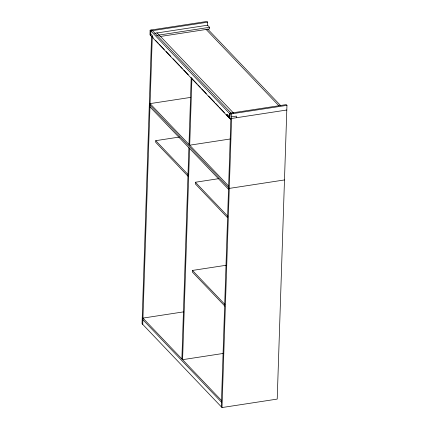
<?xml version="1.0" encoding="UTF-8"?>
<svg xmlns="http://www.w3.org/2000/svg" width="429" height="429" viewBox="0 0 429 429"><rect width="100%" height="100%" fill="white"/><g stroke="black" fill="none" stroke-linecap="round" stroke-linejoin="round"><path stroke-width="0.64" d="M207.582 25.515L207.695 22.185L206.993 21.45L150.118 30.169L149.968 34.829L229.928 118.726L286.803 110.006M150.665 35.564L150.82 30.899L207.695 22.185M151.587 35.907L142.042 323.654L222.007 407.55L277.214 399.088L286.958 105.346L286.261 104.612L229.386 113.326L229.231 117.991M142.739 324.388L152.29 36.642M152.665 37.661L152.719 36.031L150.718 33.934M179.51 137.028L155.748 140.669L155.695 142.299L188.213 176.416M181.885 358.939L188.889 147.726M188.996 144.46L191.211 77.788M189.591 148.461L182.582 359.674L223.257 353.442M191.908 78.518L189.698 145.195L230.373 138.964M226.115 265.272L192.455 270.431L192.401 272.061L224.925 306.177M218.484 178.705L195.383 182.25L195.329 183.88L227.391 217.519M154.687 33.323L207.593 25.214L209.593 27.311L209.54 28.941L159.937 36.545M227.231 115.894L227.284 114.259L229.284 116.356M229.928 118.726L230.083 114.06L150.118 30.169M221.305 406.815L230.877 118.281M222.007 407.55L231.751 113.803L151.786 29.912M236.358 117.739L236.411 116.109L231.649 116.838M156.687 35.419L209.593 27.311M190.739 97.383L150.064 103.614L228.63 186.041M230.083 114.06L286.958 105.346M284.486 179.944L229.274 188.406L149.313 104.515M183.628 311.862L142.948 318.098L221.514 400.52M207.674 29.049L280.695 105.657M206.006 29.306L279.027 105.909M156.907 32.701L233.639 113.197M152.279 36.942L153.201 37.908M155.512 40.337L158.285 43.243M159.207 44.214L164.291 49.544M166.141 51.485L170.763 56.333M173.075 58.757L179.542 65.546M180.47 66.516L182.314 68.458M183.703 69.911L188.326 74.759M191.098 77.67L197.104 83.971M198.032 84.942L200.343 87.366M201.727 88.819L206.349 93.667M208.66 96.091L214.666 102.397M215.594 103.368L218.366 106.274M219.289 107.245L224.372 112.58M226.222 114.516L230.845 119.364M149.957 106.88L228.523 189.307M155.748 140.669L188.272 174.785M195.383 182.25L227.901 216.366M192.455 270.431L224.978 304.547M142.895 319.728L221.461 402.155"/></g></svg>
